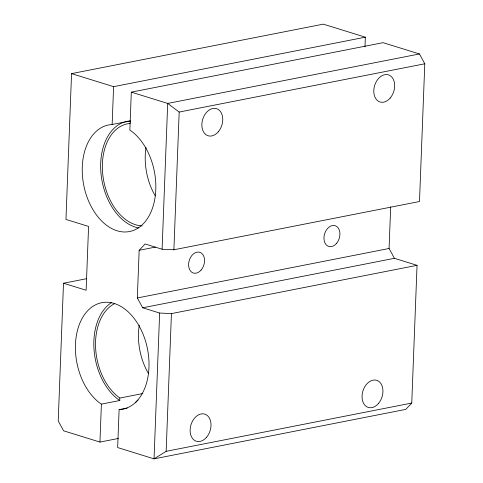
<?xml version="1.0" encoding="UTF-8"?>
<svg xmlns="http://www.w3.org/2000/svg" width="483" height="483" viewBox="0 0 483 483"><rect width="100%" height="100%" fill="white"/><g stroke="black" fill="none" stroke-linecap="round" stroke-linejoin="round"><path stroke-width="0.72" d="M86.457 278.727L63.502 283.237L58.214 420.965L63.557 430.794L99.945 442.078L118.456 438.443M364.979 46.839L365.347 37.185L323.308 24.15L71.556 73.621L65.954 219.427L88.576 226.436L86.125 290.253L63.502 283.237M99.945 442.078L101.4 404.126L100.748 403.734A54.295 35.971 78.9 0 1 83.257 316.516A54.295 35.971 78.9 0 1 143.481 335.19A54.295 35.971 78.9 0 1 119.778 409.632L119.108 409.614L117.653 447.566L154.041 458.85L405.792 409.379L411.757 403.057L417.046 265.33L394.424 258.314L142.672 307.786L137.329 297.957L139.158 250.297L145.123 243.969L162.095 249.234L173.886 249.777L419.498 201.514L424.786 63.786L419.443 53.957L383.055 42.673L131.31 92.144L129.849 130.096L130.501 130.488A54.295 35.971 78.9 0 1 147.991 217.706A54.295 35.971 78.9 0 1 87.767 199.038A54.295 35.971 78.9 0 1 111.47 124.59L130.561 120.985L130.513 122.223M112.141 124.608L113.596 86.656L71.556 73.621M101.4 404.126L119.82 400.504L119.699 397.907A51.79 34.311 78.9 0 1 95.616 348.104A51.79 34.311 78.9 0 1 114.767 303.541M142.672 307.786L159.638 313.044L154.041 458.85L166.146 451.321L411.757 403.057M162.095 249.234L167.692 103.428L131.31 92.144M166.146 451.321L171.435 313.594L417.046 265.33M173.886 249.777L179.181 112.05L167.692 103.428L419.443 53.957M394.424 258.314L389.081 248.485L390.681 206.784M113.596 86.656L365.347 37.185M179.181 112.05L424.786 63.786M139.158 250.297L155.448 247.097M137.329 297.957L389.081 248.485M119.917 398.04L142.853 393.53M119.108 409.614L127.216 408.026M159.638 313.044L171.435 313.594M119.82 400.504L119.168 400.117A54.295 35.971 78.9 0 1 94.052 349.909A54.295 35.971 78.9 0 1 111.591 302.545M135.457 402.834A10.861 7.662 -72.8 0 1 138.138 400.051M138.881 227.976A54.295 35.971 78.9 0 1 101.364 176.718A54.295 35.971 78.9 0 1 124.608 121.951M125.254 121.764A54.295 35.971 78.9 0 1 129.891 120.967M142.087 225.869A51.79 34.311 78.9 0 1 102.849 175.184A51.79 34.311 78.9 0 1 130.241 123.449M155.212 195.796A51.79 34.311 78.9 0 1 146.011 147.508M148.444 373.492A51.79 34.311 78.9 0 1 139.243 325.204M378.43 403.54A14.2 10.016 -72.8 0 0 376.981 380.423A14.2 10.016 -72.8 0 0 362.081 397.72A14.2 10.016 -72.8 0 0 378.43 403.54M201.115 270.039A10.861 7.662 -72.8 0 0 200.004 252.361A10.861 7.662 -72.8 0 0 188.611 265.59A10.861 7.662 -72.8 0 0 201.115 270.039M336.488 243.438A10.861 7.662 -72.8 0 0 335.371 225.76A10.861 7.662 -72.8 0 0 323.978 238.988A10.861 7.662 -72.8 0 0 336.488 243.438M218.244 131.847A14.2 10.016 -72.8 0 0 216.789 108.729A14.2 10.016 -72.8 0 0 201.888 126.027A14.2 10.016 -72.8 0 0 218.244 131.847M390.167 98.061A14.2 10.016 -72.8 0 0 388.712 74.943A14.2 10.016 -72.8 0 0 373.812 92.241A14.2 10.016 -72.8 0 0 390.167 98.061M206.507 437.326A14.2 10.016 -72.8 0 0 205.052 414.209A14.2 10.016 -72.8 0 0 190.151 431.506A14.2 10.016 -72.8 0 0 206.507 437.326"/></g></svg>
